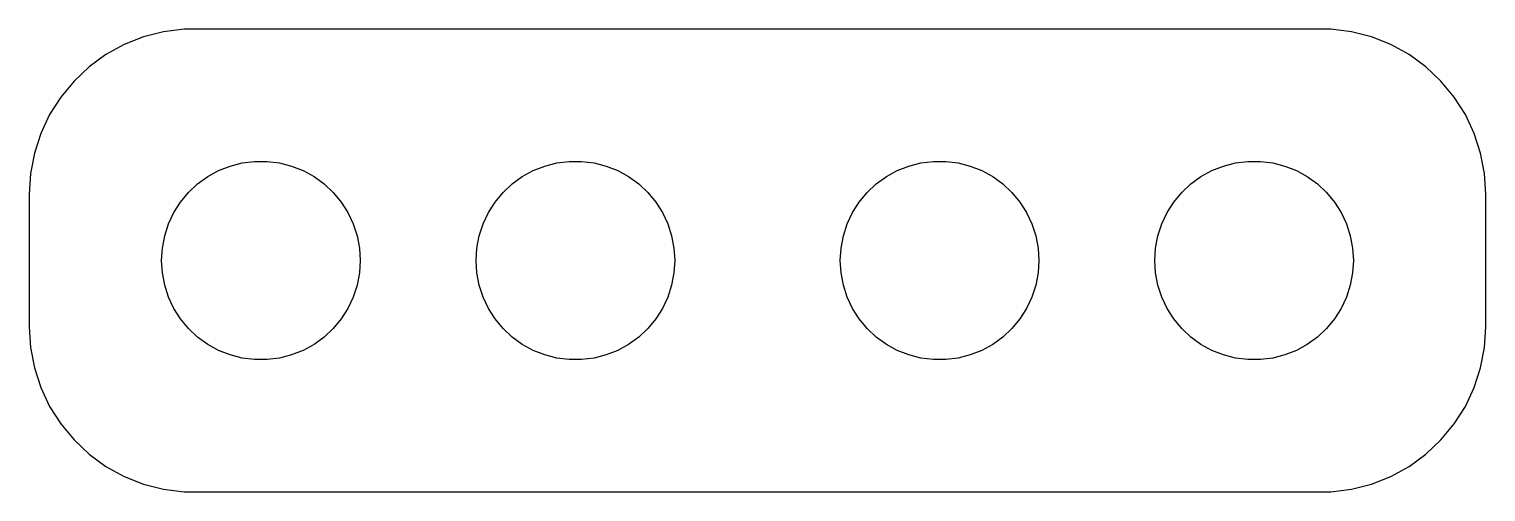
# Model space of a CAD drawing. Header units: metres. Extents: x -22 to 22, y -7 to 7.
import ezdxf

# ---------------------------------------------------------------- set-up
doc = ezdxf.new("R2010")
doc.units = ezdxf.units.M

msp = doc.modelspace()

# ---------------------------------------------------------------- linework, layer by layer
for p, q in [((-18.5451, 6.75528), (-19.1289, 6.52412)), ((-17.9369, 6.91142), (-18.5451, 6.75528)), ((-17.3139, 6.99013), (-17.9369, 6.91142)), ((17.3139, 6.99013), (-17.3139, 6.99013)), ((17.9369, 6.91142), (17.3139, 6.99013)), ((18.5451, 6.75528), (17.9369, 6.91142)), ((19.1289, 6.52412), (18.5451, 6.75528)), ((-19.6791, 6.22163), (-20.1871, 5.85255)), ((-19.1289, 6.52412), (-19.6791, 6.22163)), ((19.6791, 6.22163), (19.1289, 6.52412)), ((20.1871, 5.85255), (19.6791, 6.22163)), ((-20.1871, 5.85255), (-20.6448, 5.42273)), ((20.6448, 5.42273), (20.1871, 5.85255)), ((-20.6448, 5.42273), (-21.0451, 4.93892)), ((21.0451, 4.93892), (20.6448, 5.42273)), ((-21.0451, 4.93892), (-21.3815, 4.40877)), ((21.3815, 4.40877), (21.0451, 4.93892)), ((-21.3815, 4.40877), (-21.6489, 3.84062)), ((21.6489, 3.84062), (21.3815, 4.40877)), ((-21.6489, 3.84062), (-21.8429, 3.24344)), ((21.8429, 3.24344), (21.6489, 3.84062)), ((-21.8429, 3.24344), (-21.9606, 2.62666)), ((21.9606, 2.62666), (21.8429, 3.24344)), ((-16.6075, 2.53297), (-16.2773, 2.71448)), ((-16.2773, 2.71448), (-15.927, 2.85316)), ((-15.927, 2.85316), (-15.5621, 2.94685)), ((-15.5621, 2.94685), (-15.1884, 2.99408)), ((-15.1884, 2.99408), (-14.8116, 2.99408)), ((-14.8116, 2.99408), (-14.4379, 2.94685)), ((-14.4379, 2.94685), (-14.0729, 2.85316)), ((-14.0729, 2.85316), (-13.7227, 2.71448)), ((-13.7227, 2.71448), (-13.3925, 2.53297)), ((-7.10747, 2.53297), (-6.77733, 2.71448)), ((-6.77733, 2.71448), (-6.42705, 2.85316)), ((-6.42705, 2.85316), (-6.06213, 2.94685)), ((-6.06213, 2.94685), (-5.68837, 2.99408)), ((-5.68837, 2.99408), (-5.31161, 2.99408)), ((-5.31161, 2.99408), (-4.93785, 2.94685)), ((-4.93785, 2.94685), (-4.57294, 2.85316)), ((-4.57294, 2.85316), (-4.22266, 2.71448)), ((-4.22266, 2.71448), (-3.89252, 2.53297)), ((3.89252, 2.53297), (4.22266, 2.71448)), ((4.22266, 2.71448), (4.57294, 2.85316)), ((4.57294, 2.85316), (4.93785, 2.94685)), ((4.93785, 2.94685), (5.31161, 2.99408)), ((5.31161, 2.99408), (5.68837, 2.99408)), ((5.68837, 2.99408), (6.06213, 2.94685)), ((6.06213, 2.94685), (6.42705, 2.85316)), ((6.42705, 2.85316), (6.77733, 2.71448)), ((6.77733, 2.71448), (7.10747, 2.53297)), ((13.3925, 2.53297), (13.7227, 2.71448)), ((13.7227, 2.71448), (14.0729, 2.85316)), ((14.0729, 2.85316), (14.4379, 2.94685)), ((14.4379, 2.94685), (14.8116, 2.99408)), ((14.8116, 2.99408), (15.1884, 2.99408)), ((15.1884, 2.99408), (15.5621, 2.94685)), ((15.5621, 2.94685), (15.927, 2.85316)), ((15.927, 2.85316), (16.2773, 2.71448)), ((16.2773, 2.71448), (16.6075, 2.53297)), ((-21.9606, 2.62666), (-22, 2)), ((-17.1869, 2.05363), (-16.9123, 2.31154)), ((-16.9123, 2.31154), (-16.6075, 2.53297)), ((-13.3925, 2.53297), (-13.0877, 2.31154)), ((-13.0877, 2.31154), (-12.8131, 2.05363)), ((-7.6869, 2.05363), (-7.41226, 2.31154)), ((-7.41226, 2.31154), (-7.10747, 2.53297)), ((-3.89252, 2.53297), (-3.58772, 2.31154)), ((-3.58772, 2.31154), (-3.31308, 2.05363)), ((3.31308, 2.05363), (3.58772, 2.31154)), ((3.58772, 2.31154), (3.89252, 2.53297)), ((7.10747, 2.53297), (7.41226, 2.31154)), ((7.41226, 2.31154), (7.6869, 2.05363)), ((12.8131, 2.05363), (13.0877, 2.31154)), ((13.0877, 2.31154), (13.3925, 2.53297)), ((16.6075, 2.53297), (16.9123, 2.31154)), ((16.9123, 2.31154), (17.1869, 2.05363)), ((22, 2), (21.9606, 2.62666)), ((-22, 2), (-22, -2)), ((-17.6289, 1.44525), (-17.427, 1.76335)), ((-17.427, 1.76335), (-17.1869, 2.05363)), ((-12.8131, 2.05363), (-12.5729, 1.76335)), ((-12.5729, 1.76335), (-12.3711, 1.44525)), ((-8.12891, 1.44525), (-7.92705, 1.76335)), ((-7.92705, 1.76335), (-7.6869, 2.05363)), ((-3.31308, 2.05363), (-3.07294, 1.76335)), ((-3.07294, 1.76335), (-2.87108, 1.44525)), ((2.87108, 1.44525), (3.07294, 1.76335)), ((3.07294, 1.76335), (3.31308, 2.05363)), ((7.6869, 2.05363), (7.92705, 1.76335)), ((7.92705, 1.76335), (8.12891, 1.44525)), ((12.3711, 1.44525), (12.5729, 1.76335)), ((12.5729, 1.76335), (12.8131, 2.05363)), ((17.1869, 2.05363), (17.427, 1.76335)), ((17.427, 1.76335), (17.6289, 1.44525)), ((22, -2), (22, 2)), ((-17.7893, 1.10437), (-17.6289, 1.44525)), ((-12.3711, 1.44525), (-12.2107, 1.10437)), ((-8.28932, 1.10437), (-8.12891, 1.44525)), ((-2.87108, 1.44525), (-2.71066, 1.10437)), ((2.71066, 1.10437), (2.87108, 1.44525)), ((8.12891, 1.44525), (8.28932, 1.10437)), ((12.2107, 1.10437), (12.3711, 1.44525)), ((17.6289, 1.44525), (17.7893, 1.10437)), ((-17.9057, 0.746063), (-17.7893, 1.10437)), ((-12.2107, 1.10437), (-12.0942, 0.746063)), ((-8.40575, 0.746063), (-8.28932, 1.10437)), ((-2.71066, 1.10437), (-2.59424, 0.746063)), ((2.59424, 0.746063), (2.71066, 1.10437)), ((8.28932, 1.10437), (8.40575, 0.746063)), ((12.0942, 0.746063), (12.2107, 1.10437)), ((17.7893, 1.10437), (17.9057, 0.746063)), ((-17.9763, 0.375992), (-17.9057, 0.746063)), ((-12.0942, 0.746063), (-12.0237, 0.375992)), ((-8.47633, 0.375992), (-8.40575, 0.746063)), ((-2.59424, 0.746063), (-2.52365, 0.375992)), ((2.52365, 0.375992), (2.59424, 0.746063)), ((8.40575, 0.746063), (8.47633, 0.375992)), ((12.0237, 0.375992), (12.0942, 0.746063)), ((17.9057, 0.746063), (17.9763, 0.375992)), ((-18, 0), (-17.9763, 0.375992)), ((-17.9763, -0.375992), (-18, 0)), ((-12.0237, 0.375992), (-12, 0)), ((-12, 0), (-12.0237, -0.375992)), ((-8.5, 0), (-8.47633, 0.375992)), ((-8.47633, -0.375992), (-8.5, 0)), ((-2.52365, 0.375992), (-2.5, 0)), ((-2.5, 0), (-2.52365, -0.375992)), ((2.5, 0), (2.52365, 0.375992)), ((2.52365, -0.375992), (2.5, 0)), ((8.47633, 0.375992), (8.5, 0)), ((8.5, 0), (8.47633, -0.375992)), ((12, 0), (12.0237, 0.375992)), ((12.0237, -0.375992), (12, 0)), ((17.9763, 0.375992), (18, 0)), ((18, 0), (17.9763, -0.375992)), ((-17.9057, -0.746063), (-17.9763, -0.375992)), ((-12.0237, -0.375992), (-12.0942, -0.746063)), ((-8.40575, -0.746063), (-8.47633, -0.375992)), ((-2.52365, -0.375992), (-2.59424, -0.746063)), ((2.59424, -0.746063), (2.52365, -0.375992)), ((8.47633, -0.375992), (8.40575, -0.746063)), ((12.0942, -0.746063), (12.0237, -0.375992)), ((17.9763, -0.375992), (17.9057, -0.746063)), ((-17.7893, -1.10437), (-17.9057, -0.746063)), ((-12.0942, -0.746063), (-12.2107, -1.10437)), ((-8.28932, -1.10437), (-8.40575, -0.746063)), ((-2.59424, -0.746063), (-2.71066, -1.10437)), ((2.71066, -1.10437), (2.59424, -0.746063)), ((8.40575, -0.746063), (8.28932, -1.10437)), ((12.2107, -1.10437), (12.0942, -0.746063)), ((17.9057, -0.746063), (17.7893, -1.10437)), ((-17.6289, -1.44525), (-17.7893, -1.10437)), ((-12.2107, -1.10437), (-12.3711, -1.44525)), ((-8.12891, -1.44525), (-8.28932, -1.10437)), ((-2.71066, -1.10437), (-2.87108, -1.44525)), ((2.87108, -1.44525), (2.71066, -1.10437)), ((8.28932, -1.10437), (8.12891, -1.44525)), ((12.3711, -1.44525), (12.2107, -1.10437)), ((17.7893, -1.10437), (17.6289, -1.44525)), ((-17.427, -1.76335), (-17.6289, -1.44525)), ((-12.3711, -1.44525), (-12.5729, -1.76335)), ((-7.92705, -1.76335), (-8.12891, -1.44525)), ((-2.87108, -1.44525), (-3.07294, -1.76335)), ((3.07294, -1.76335), (2.87108, -1.44525)), ((8.12891, -1.44525), (7.92705, -1.76335)), ((12.5729, -1.76335), (12.3711, -1.44525)), ((17.6289, -1.44525), (17.427, -1.76335)), ((-22, -2), (-21.9606, -2.62666)), ((-17.1869, -2.05363), (-17.427, -1.76335)), ((-16.9123, -2.31154), (-17.1869, -2.05363)), ((-12.8131, -2.05363), (-13.0877, -2.31154)), ((-12.5729, -1.76335), (-12.8131, -2.05363)), ((-7.6869, -2.05363), (-7.92705, -1.76335)), ((-7.41226, -2.31154), (-7.6869, -2.05363)), ((-3.31308, -2.05363), (-3.58772, -2.31154)), ((-3.07294, -1.76335), (-3.31308, -2.05363)), ((3.31308, -2.05363), (3.07294, -1.76335)), ((3.58772, -2.31154), (3.31308, -2.05363)), ((7.6869, -2.05363), (7.41226, -2.31154)), ((7.92705, -1.76335), (7.6869, -2.05363)), ((12.8131, -2.05363), (12.5729, -1.76335)), ((13.0877, -2.31154), (12.8131, -2.05363)), ((17.1869, -2.05363), (16.9123, -2.31154)), ((17.427, -1.76335), (17.1869, -2.05363)), ((21.9606, -2.62666), (22, -2)), ((-21.9606, -2.62666), (-21.8429, -3.24344)), ((-16.6075, -2.53297), (-16.9123, -2.31154)), ((-16.2773, -2.71448), (-16.6075, -2.53297)), ((-13.3925, -2.53297), (-13.7227, -2.71448)), ((-13.0877, -2.31154), (-13.3925, -2.53297)), ((-7.10747, -2.53297), (-7.41226, -2.31154)), ((-6.77733, -2.71448), (-7.10747, -2.53297)), ((-3.89252, -2.53297), (-4.22266, -2.71448)), ((-3.58772, -2.31154), (-3.89252, -2.53297)), ((3.89252, -2.53297), (3.58772, -2.31154)), ((4.22266, -2.71448), (3.89252, -2.53297)), ((7.10747, -2.53297), (6.77733, -2.71448)), ((7.41226, -2.31154), (7.10747, -2.53297)), ((13.3925, -2.53297), (13.0877, -2.31154)), ((13.7227, -2.71448), (13.3925, -2.53297)), ((16.6075, -2.53297), (16.2773, -2.71448)), ((16.9123, -2.31154), (16.6075, -2.53297)), ((21.8429, -3.24344), (21.9606, -2.62666)), ((-15.927, -2.85316), (-16.2773, -2.71448)), ((-15.5621, -2.94685), (-15.927, -2.85316)), ((-15.1884, -2.99408), (-15.5621, -2.94685)), ((-14.8116, -2.99408), (-15.1884, -2.99408)), ((-14.4379, -2.94685), (-14.8116, -2.99408)), ((-14.0729, -2.85316), (-14.4379, -2.94685)), ((-13.7227, -2.71448), (-14.0729, -2.85316)), ((-6.42705, -2.85316), (-6.77733, -2.71448)), ((-6.06213, -2.94685), (-6.42705, -2.85316)), ((-5.68837, -2.99408), (-6.06213, -2.94685)), ((-5.31161, -2.99408), (-5.68837, -2.99408)), ((-4.93785, -2.94685), (-5.31161, -2.99408)), ((-4.57294, -2.85316), (-4.93785, -2.94685)), ((-4.22266, -2.71448), (-4.57294, -2.85316)), ((4.57294, -2.85316), (4.22266, -2.71448)), ((4.93785, -2.94685), (4.57294, -2.85316)), ((5.31161, -2.99408), (4.93785, -2.94685)), ((5.68837, -2.99408), (5.31161, -2.99408)), ((6.06213, -2.94685), (5.68837, -2.99408)), ((6.42705, -2.85316), (6.06213, -2.94685)), ((6.77733, -2.71448), (6.42705, -2.85316)), ((14.0729, -2.85316), (13.7227, -2.71448)), ((14.4379, -2.94685), (14.0729, -2.85316)), ((14.8116, -2.99408), (14.4379, -2.94685)), ((15.1884, -2.99408), (14.8116, -2.99408)), ((15.5621, -2.94685), (15.1884, -2.99408)), ((15.927, -2.85316), (15.5621, -2.94685)), ((16.2773, -2.71448), (15.927, -2.85316)), ((-21.8429, -3.24344), (-21.6489, -3.84062)), ((21.6489, -3.84062), (21.8429, -3.24344)), ((-21.6489, -3.84062), (-21.3815, -4.40877)), ((21.3815, -4.40877), (21.6489, -3.84062)), ((-21.3815, -4.40877), (-21.0451, -4.93892)), ((21.0451, -4.93892), (21.3815, -4.40877)), ((-21.0451, -4.93892), (-20.6448, -5.42273)), ((20.6448, -5.42273), (21.0451, -4.93892)), ((-20.6448, -5.42273), (-20.1871, -5.85255)), ((20.1871, -5.85255), (20.6448, -5.42273)), ((-20.1871, -5.85255), (-19.6791, -6.22163)), ((19.6791, -6.22163), (20.1871, -5.85255)), ((-19.6791, -6.22163), (-19.1289, -6.52412)), ((-19.1289, -6.52412), (-18.5451, -6.75528)), ((18.5451, -6.75528), (19.1289, -6.52412)), ((19.1289, -6.52412), (19.6791, -6.22163)), ((-18.5451, -6.75528), (-17.9369, -6.91142)), ((-17.9369, -6.91142), (-17.3139, -6.99013)), ((-17.3139, -6.99013), (17.3139, -6.99013)), ((17.3139, -6.99013), (17.9369, -6.91142)), ((17.9369, -6.91142), (18.5451, -6.75528))]:
    msp.add_line(p, q)

doc.saveas('drawing.dxf')
